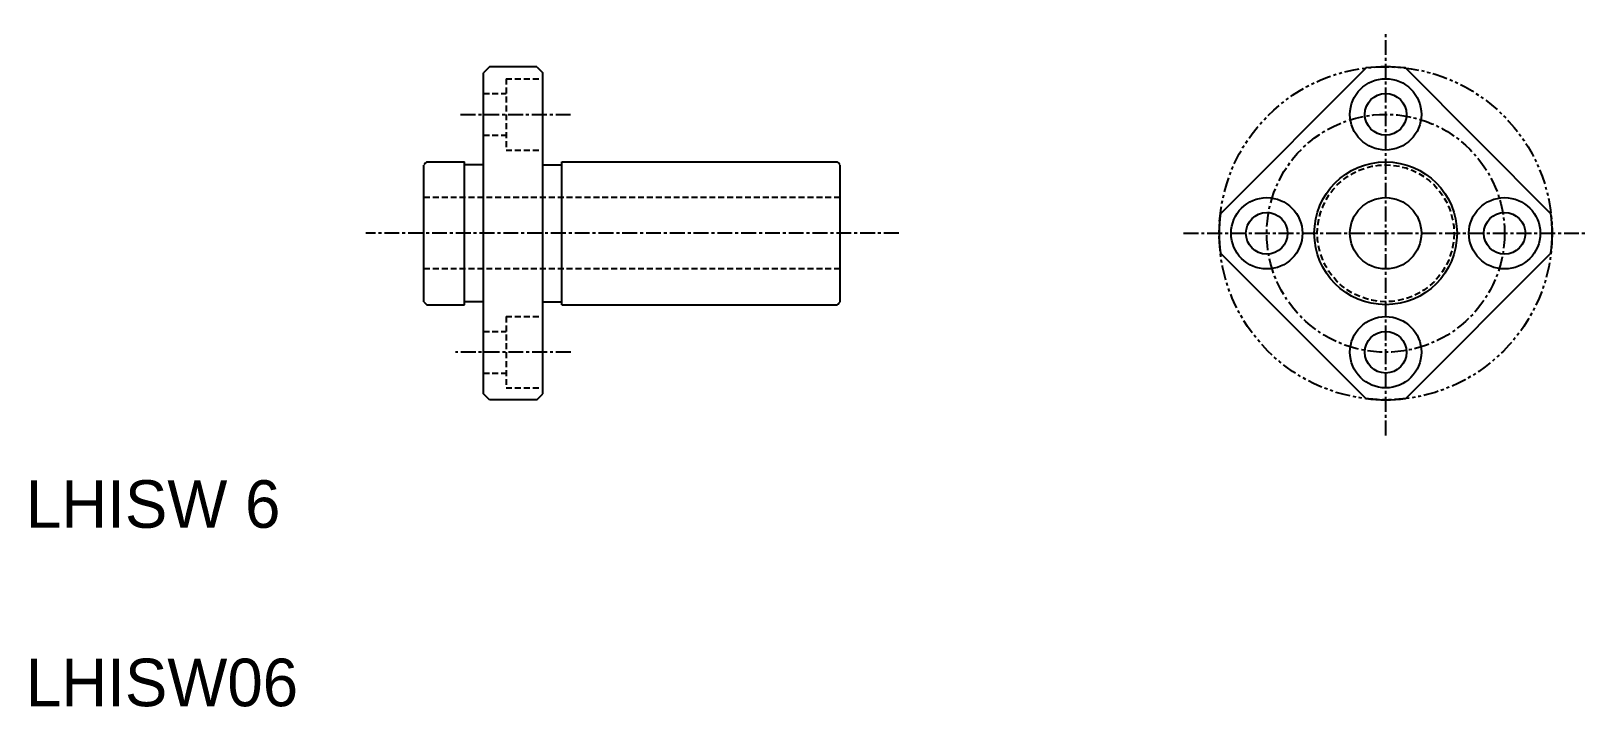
# Model space of a CAD drawing. Extents: x 245 to 376, y 134 to 191.
import ezdxf

# ---------------------------------------------------------------- set-up
doc = ezdxf.new("R2010")
doc.units = 0
for name, pattern in [('CENTER', [2, 1.25, -0.25, 0.25, -0.25]), ('DASHED', [0.75, 0.5, -0.25]), ('PHANTOM', [2.5, 1.25, -0.25, 0.25, -0.25, 0.25, -0.25])]:
    doc.linetypes.add(name, pattern=pattern)
doc.layers.get('0').update_dxf_attribs({"linetype": 'CONTINUOUS'})
doc.layers.add('CENTER', color=1, linetype='CENTER')

msp = doc.modelspace()

# ---------------------------------------------------------------- linework, layer by layer
at = {"color": 7, "linetype": 'CONTINUOUS'}
for p, q in [((283.79, 187.6), (283.29, 187.1)), ((287.79, 187.6), (283.79, 187.6)), ((287.79, 187.6), (288.29, 187.1)), ((357.51, 187.5), (345.26, 175.25)), ((373.06, 175.25), (360.82, 187.5)), ((283.29, 160.1), (283.29, 187.1)), ((288.29, 160.1), (288.29, 187.1)), ((278.29, 167.85), (278.29, 179.34)), ((278.54, 179.6), (281.69, 179.6)), ((281.69, 167.6), (281.69, 179.6)), ((283.29, 179.35), (281.69, 179.35)), ((288.29, 179.35), (289.89, 179.35)), ((289.89, 179.6), (313.04, 179.6)), ((289.89, 167.6), (289.89, 179.6)), ((291.41, 179.6), (291.41, 179.6)), ((313.29, 167.85), (313.29, 179.34)), ((357.51, 159.69), (345.26, 171.94)), ((373.06, 171.94), (360.82, 159.69)), ((278.54, 167.6), (281.69, 167.6)), ((283.29, 167.85), (281.69, 167.85)), ((288.29, 167.85), (289.89, 167.85)), ((289.89, 167.6), (313.04, 167.6)), ((291.41, 167.6), (291.41, 167.6)), ((283.29, 166.85), (283.29, 166.85)), ((283.79, 159.6), (283.29, 160.1)), ((287.79, 159.6), (288.29, 160.1)), ((287.79, 159.6), (283.79, 159.6))]:
    msp.add_line(p, q, dxfattribs=at)
at = {"color": 3, "linetype": 'DASHED'}
for p, q in [((285.19, 186.6), (285.19, 180.6)), ((285.19, 186.6), (288.29, 186.6)), ((283.29, 185.35), (285.19, 185.35)), ((283.29, 181.85), (285.19, 181.85)), ((285.19, 180.6), (288.29, 180.6)), ((313.29, 176.6), (278.29, 176.6)), ((313.29, 170.6), (278.29, 170.6)), ((285.19, 166.6), (285.19, 160.6)), ((285.19, 166.6), (288.29, 166.6)), ((283.29, 165.35), (285.19, 165.35)), ((283.29, 161.85), (285.19, 161.85)), ((285.19, 160.6), (288.29, 160.6))]:
    msp.add_line(p, q, dxfattribs=at)
at = {"color": 3, "linetype": 'PHANTOM'}
msp.add_circle((359.16, 173.6), 14, dxfattribs=at)
at = {"color": 7, "linetype": 'CONTINUOUS'}
for centre, radius in [((359.16, 183.6), 3), ((359.16, 183.6), 1.75), ((359.16, 173.6), 6), ((349.16, 173.6), 3), ((359.16, 173.6), 3), ((369.16, 173.6), 3), ((349.16, 173.6), 1.75), ((369.16, 173.6), 1.75), ((359.16, 163.6), 3), ((359.16, 163.6), 1.75)]:
    msp.add_circle(centre, radius, dxfattribs=at)
at = {"color": 3, "linetype": 'DASHED'}
msp.add_circle((359.16, 173.6), 5.75, dxfattribs=at)
at = {"color": 7, "linetype": 'CONTINUOUS'}
for centre, radius, start, end in [((359.16, 173.6), 14, 83.2132, 96.7868), ((279.04, 178.85), 0.9, 123.5573, 146.4427), ((312.54, 178.85), 0.9, 33.5573, 56.4427), ((359.16, 173.6), 14, 173.2132, 186.7868), ((359.16, 173.6), 14, 353.2132, 6.7868), ((279.04, 168.35), 0.9, 213.5573, 236.4427), ((312.54, 168.35), 0.9, 303.5573, 326.4427), ((359.16, 173.6), 14, 263.2132, 276.7868)]:
    msp.add_arc(centre, radius, start, end, dxfattribs=at)
at = {"layer": 'CENTER', "color": 1, "linetype": 'CENTER'}
for p, q in [((359.16, 156.6), (359.16, 190.6)), ((281.37, 183.6), (290.64, 183.6)), ((318.22, 173.6), (273.39, 173.6)), ((342.16, 173.6), (376.16, 173.6)), ((290.64, 163.6), (280.94, 163.6))]:
    msp.add_line(p, q, dxfattribs=at)
msp.add_circle((359.16, 173.6), 10, dxfattribs=at)

# ---------------------------------------------------------------- texts
at = {"color": 7}
for s, p in [('LHISW 6', (244.82, 148.84)), ('LHISW06', (244.82, 133.84))]:
    msp.add_text(s, height=4, dxfattribs=at).set_placement(p)

doc.saveas('drawing.dxf')
